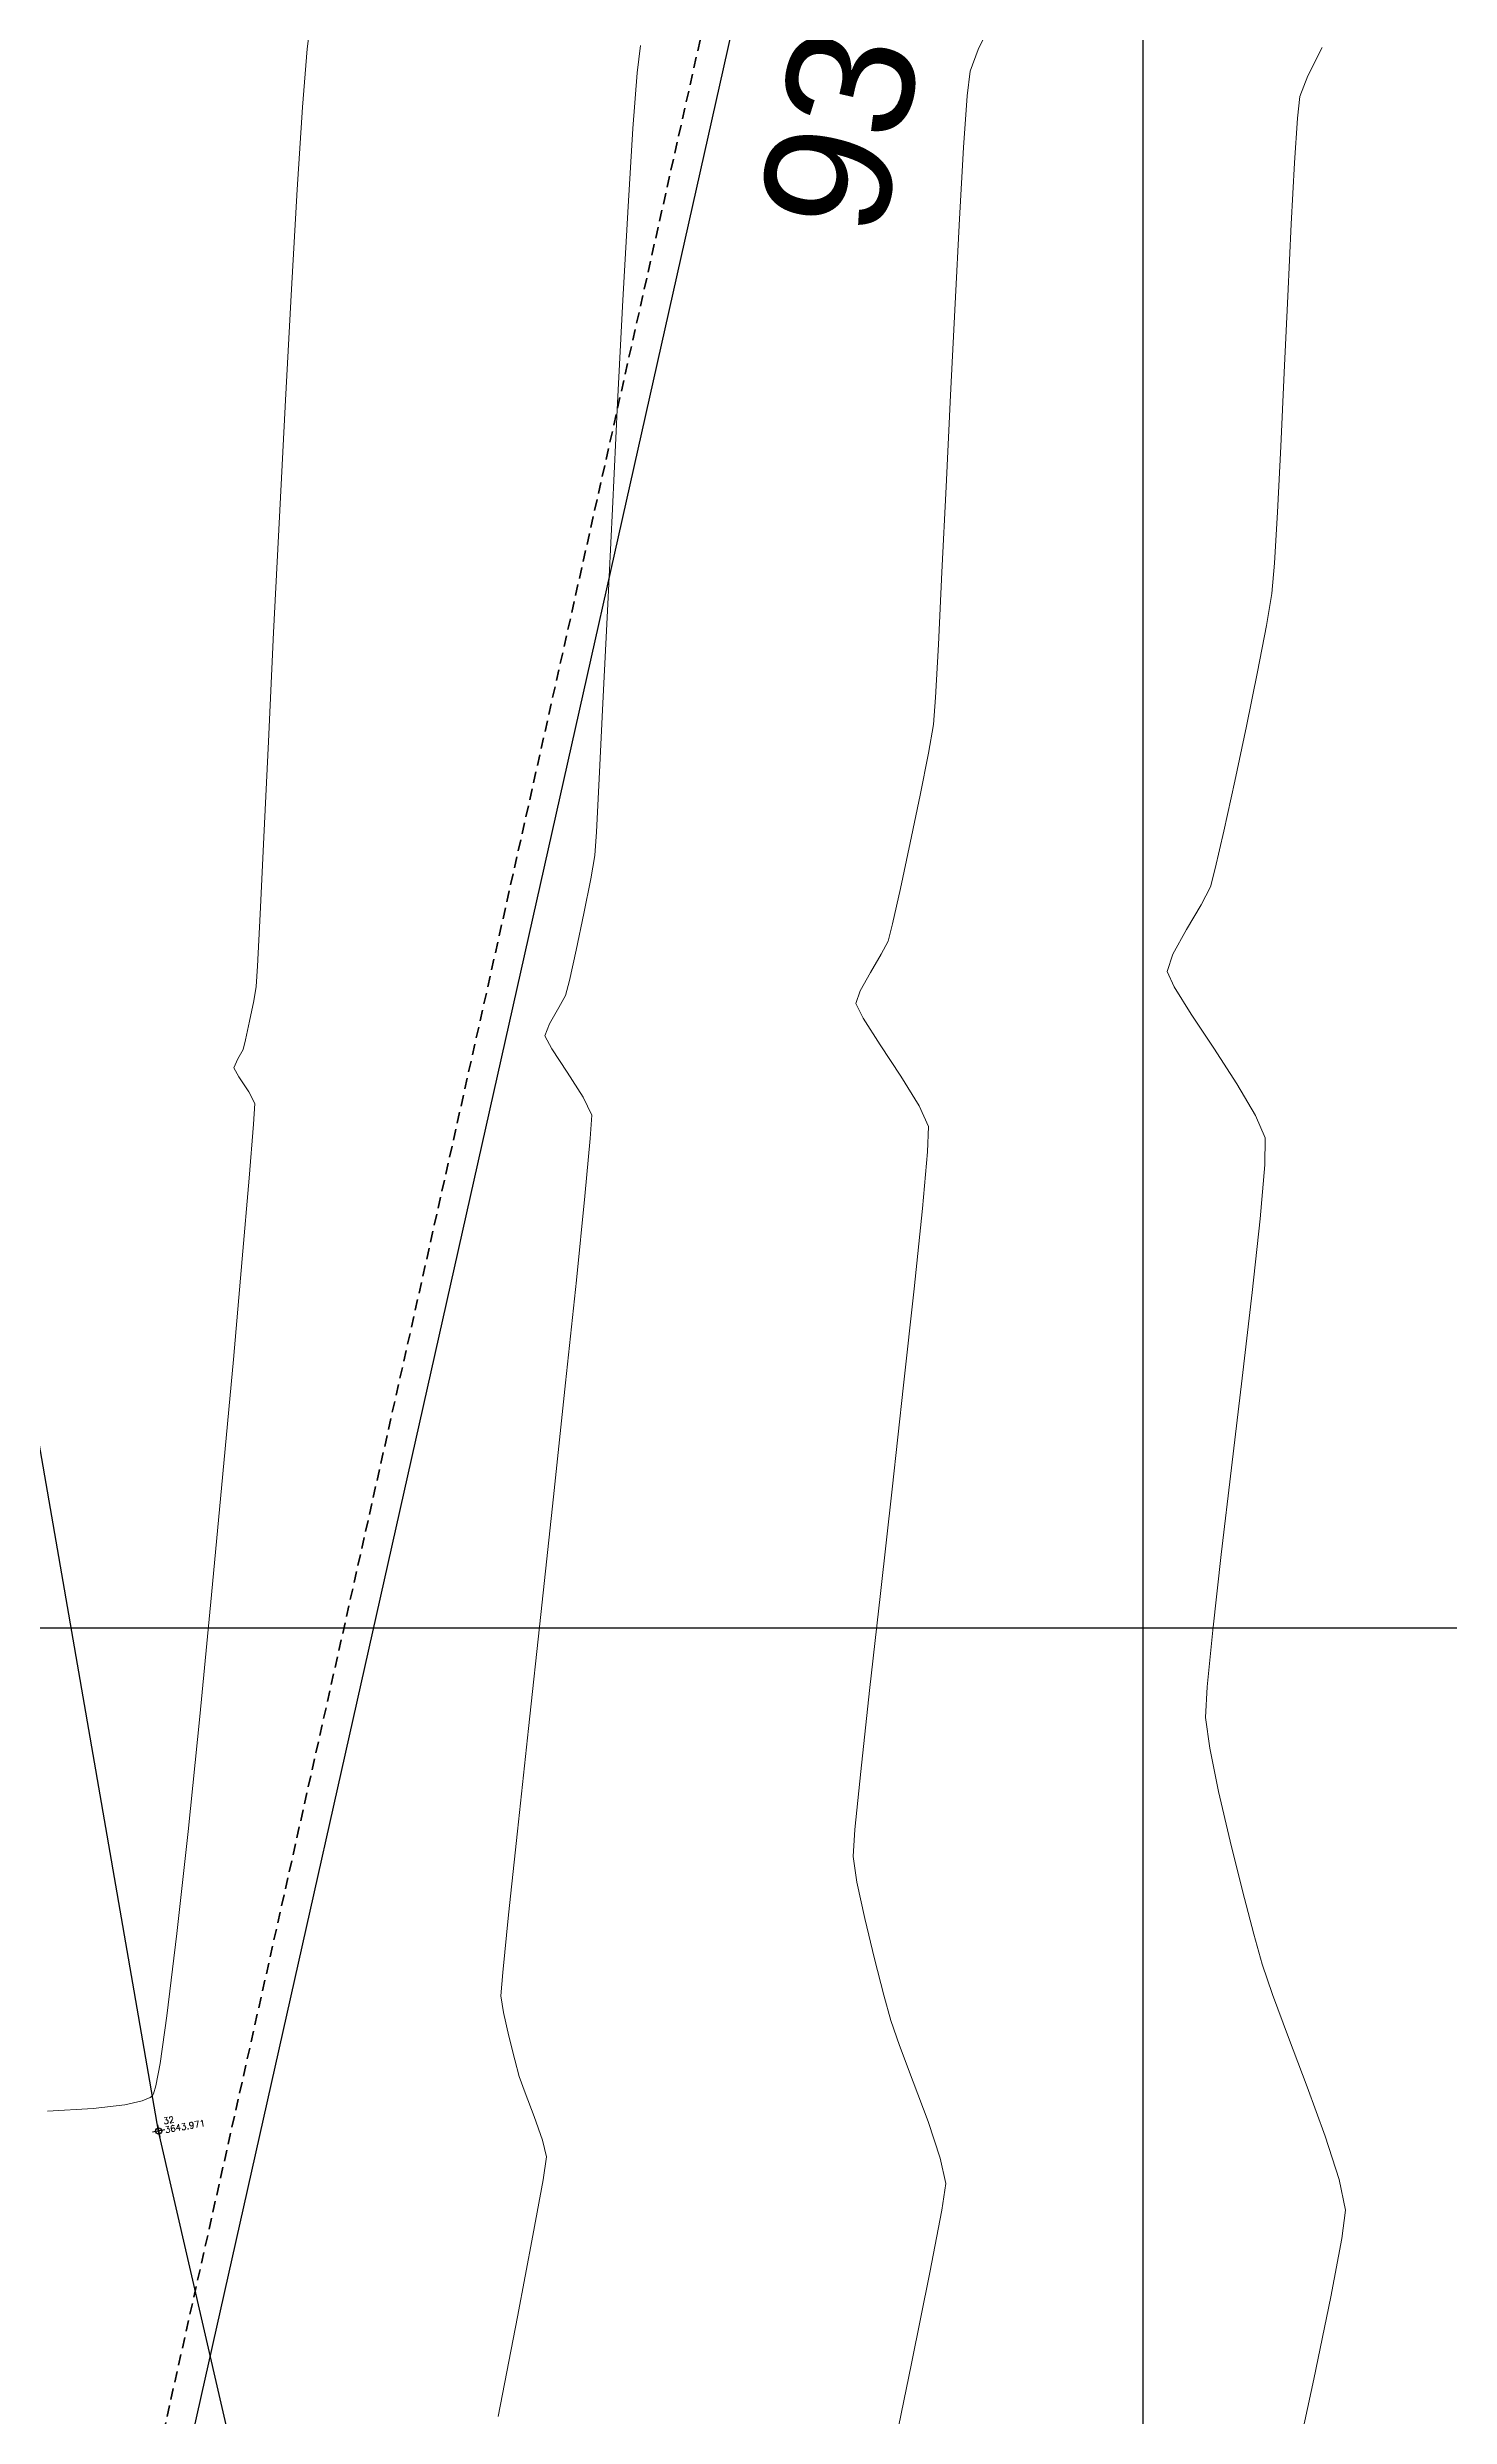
# Model space of a CAD drawing. Header units: millimetres. Extents: x 736950 to 740938, y 8500595 to 8502163.
# Drawn here: x 737682.71 to 737704.83, y 8501287.56 to 8501324.92 of the extents above; entities that cross this region are included whole.
import ezdxf

# ---------------------------------------------------------------- set-up
doc = ezdxf.new("R2010")
doc.units = ezdxf.units.MM
doc.linetypes.add('DASHED', pattern=[0.75, 0.5, -0.25])
doc.layers.add('carretera', color=40, linetype='Continuous')
doc.layers.add('Cuadricula Coordenadas', color=5, linetype='Continuous')
for name, color, linetype, lineweight in [('CONT-MNR', 96, 'Continuous', 15), ('COTAS', 40, 'Continuous', 5), ('PERIMETRO', 7, 'Continuous', 35)]:
    doc.layers.add(name, color=color, linetype=linetype, lineweight=lineweight)
doc.styles.add('5mm', font='arial.ttf', dxfattribs={"height": 3})
doc.styles.add('COTAS', font='arial.ttf')
doc.dimstyles.new('Copy of GenDist', dxfattribs={"dimtxt": 2, "dimasz": 2, "dimexe": 0.18, "dimexo": 0.0625, "dimgap": 1, "dimtad": 2, "dimdec": 3, "dimzin": 1, "dimdsep": 46, "dimtxsty": 'COTAS', "dimcen": 0.09, "dimadec": 3, "dimazin": 0, "dimtfac": 1, "dimtdec": 3, "dimtofl": 0, "dimtmove": 0, "dimatfit": 3, "dimfxl": 1, "dimtolj": 1, "dimtzin": 0, "dimarcsym": 0})

# ---------------------------------------------------------------- blocks, each defined once
blk = doc.blocks.new('*D175')
at = {"layer": 'COTAS', "color": 0, "lineweight": -2, "transparency": 16777216}
for p, q in [((737703.6698720404, 8501372.246364512), (737704.2242780635, 8501372.121936807)), ((737703.6106735491, 8501370.209898759), (737684.0787013737, 8501283.182310764)), ((737683.2619528552, 8501281.315865189), (737683.8163588785, 8501281.191437485))]:
    blk.add_line(p, q, dxfattribs=at)
at = {"layer": 'COTAS', "color": 0, "transparency": 16777216}
for points in [[(737703.2854309385, 8501370.282894343), (737703.9359161598, 8501370.136903174), (737704.0486470538, 8501372.161354423)], [(737683.753458763, 8501283.255306346), (737684.4039439843, 8501283.10931518), (737683.6407278688, 8501281.2308551)]]:
    blk.add_solid(points, dxfattribs=at)
at = {"layer": 'Defpoints', "color": 0, "transparency": 16777216}
for p in [(737703.608889051, 8501372.260051183), (737683.2009698658, 8501281.32955186), (737683.6407278688, 8501281.2308551)]:
    blk.add_point(p, dxfattribs=at)
at = {"layer": 'COTAS', "color": 0, "transparency": 16777216, "insert": (737695.8174414134, 8501326.253351191), "char_height": 2, "attachment_point": 5, "rotation": 77.35047293036105, "style": 'COTAS'}
blk.add_mtext('\\A1;93.192', dxfattribs=at)

msp = doc.modelspace()

# ---------------------------------------------------------------- linework, layer by layer
at = {"linetype": 'Continuous', "extrusion": (-0.172787269436437, 0.9849591664230046, 0), "elevation": 8245963.062062788}
msp.add_lwpolyline([(-2195504.221162655, 0), (-2195504.021162655, 0)], dxfattribs=at)
at = {"linetype": 'Continuous', "extrusion": (0.9849591664230046, 0.172787269436437, 0), "elevation": 2195504.121162653}
msp.add_lwpolyline([(8245963.162062789, 0), (8245962.962062787, 0)], dxfattribs=at)
at = {"linetype": 'Continuous'}
msp.add_circle((737684.4676910897, 8501292.06609639), 0.05, dxfattribs=at)
at = {"layer": 'carretera'}
for p, q in [((737684.4676910897, 8501292.06609639), (737681.6191733648, 8501308.413791755)), ((737689.5913520321, 8501269.8329954), (737684.4676910897, 8501292.06609639))]:
    msp.add_line(p, q, dxfattribs=at)
at = {"layer": 'CONT-MNR'}
for points, elevation in [([(737686.8097518655, 8501324.897146601), (737686.8675549238, 8501325.349032862)], 3644), ([(737686.737218035, 8501323.975758811), (737686.8097518655, 8501324.897146601)], 3644), ([(737691.949802598, 8501323.640845984), (737692.0157646075, 8501324.519842222)], 3643), ([(737697.223100354, 8501324.153750533), (737697.2695220519, 8501324.547297895)], 3642), ([(737686.6536216403, 8501322.68111011), (737686.737218035, 8501323.975758811)], 3644), ([(737691.8742043504, 8501322.41256378), (737691.949802598, 8501323.640845984)], 3643), ([(737686.5626308875, 8501321.10944112), (737686.6536216403, 8501322.68111011)], 3644), ([(737697.03090207, 8501320.881093621), (737697.1006738883, 8501322.217059705)], 3642), ([(737702.2807403535, 8501320.99560784), (737702.3353564462, 8501322.130304536)], 3641), ([(737686.4679139835, 8501319.356992465), (737686.5626308875, 8501321.10944112)], 3644), ([(737702.2247827341, 8501319.794721268), (737702.2807403535, 8501320.99560784)], 3641), ([(737696.9595798267, 8501319.438165344), (737697.03090207, 8501320.881093621)], 3642), ([(737696.8898236332, 8501317.991863564), (737696.9595798267, 8501319.438165344)], 3642), ([(737686.281974549, 8501315.694718644), (737686.3731391351, 8501317.520004764)], 3644), ([(737696.4820024963, 8501313.127143688), (737696.6122751271, 8501313.791490188)], 3642), ([(737696.3255114987, 8501312.37511504), (737696.4820024963, 8501313.127143688)], 3642), ([(737696.1703426774, 8501311.658863574), (737696.3255114987, 8501312.37511504)], 3642), ([(737701.0609375712, 8501311.682858272), (737701.1365393766, 8501311.973968498)], 3641), ([(737691.1758517321, 8501311.265040074), (737691.2847262301, 8501311.808425516)], 3643), ([(737686.0267829634, 8501310.435402391), (737686.0668244326, 8501311.251475975)], 3644), ([(737690.9464274565, 8501310.209188025), (737691.0528434372, 8501310.686047688)], 3643), ([(737700.4853295407, 8501310.109023435), (737700.37581213, 8501310.34945355)], 3641), ([(737690.6346163647, 8501309.524374738), (737690.7832650441, 8501309.779394751)], 3643), ([(737685.8374766596, 8501309.269138226), (737685.9026505662, 8501309.567019515)], 3644), ([(737690.5607211754, 8501309.33654837), (737690.6346163647, 8501309.524374738)], 3643), ([(737695.849780357, 8501309.193414029), (737695.5813970899, 8501309.611011067)], 3642), ([(737685.8005260662, 8501309.116871988), (737685.8374766596, 8501309.269138226)], 3644), ([(737690.6701424326, 8501309.127876485), (737690.5607211754, 8501309.33654837)], 3643), ([(737685.7349517778, 8501308.68620466), (737685.6531756982, 8501308.83009578)], 3644), ([(737685.889826584, 8501308.449242638), (737685.7349517778, 8501308.68620466)], 3644), ([(737685.98639288, 8501308.265694715), (737685.889826584, 8501308.449242638)], 3644), ([(737685.9654570841, 8501307.94103419), (737685.98639288, 8501308.265694715)], 3644), ([(737701.7727428972, 8501308.077782309), (737701.4762006955, 8501308.576979611)], 3641), ([(737691.192261558, 8501306.806285745), (737691.2773804977, 8501307.713256111)], 3643), ([(737701.9202858937, 8501307.302595321), (737701.9251504281, 8501307.72519456)], 3641), ([(737685.7873074082, 8501305.818771008), (737685.8963451337, 8501307.090614934)], 3644), ([(737696.3857452805, 8501305.342799697), (737696.5169544009, 8501306.610195395)], 3642), ([(737685.6465942868, 8501304.229836477), (737685.7873074082, 8501305.818771008)], 3644), ([(737690.6960861457, 8501302.066015767), (737690.8877838169, 8501303.863782369)], 3643), ([(737701.3934416446, 8501302.5208055), (737701.5626511462, 8501303.938465985)], 3641), ([(737701.0060857249, 8501299.069443217), (737701.0958541955, 8501299.965546167)], 3641), ([(737700.9814070757, 8501298.588688677), (737701.0060857249, 8501299.069443217)], 3641), ([(737684.9319954197, 8501296.789873572), (737685.1169063356, 8501298.603829887)], 3644), ([(737701.566963639, 8501295.85276748), (737701.3718231174, 8501296.635901602)], 3641), ([(737689.8962324047, 8501294.567361651), (737689.9889499864, 8501295.472124616)], 3643), ([(737689.8648025373, 8501294.19784902), (737689.8962324047, 8501294.567361651)], 3643), ([(737689.9074695717, 8501293.934070107), (737689.8648025373, 8501294.19784902)], 3643), ([(737696.0158867053, 8501293.810661089), (737695.907759026, 8501294.20840719)], 3642), ([(737690.086540174, 8501293.186219485), (737689.9924006439, 8501293.559627466)], 3643), ([(737684.4243007847, 8501292.777013395), (737684.4915270387, 8501293.132194296)], 3644), ([(737684.3706205344, 8501292.623186084), (737684.3868988347, 8501292.65069811)], 3644), ([(737696.6054806857, 8501292.21361473), (737696.3699432791, 8501292.843318278)], 3642), ([(737702.8723294243, 8501291.98225532), (737702.5883987619, 8501292.763339149)], 3641), ([(737683.9327825502, 8501292.479850685), (737684.2097365262, 8501292.54214699)], 3644), ([(737696.7985170336, 8501291.63989471), (737696.6054806857, 8501292.21361473)], 3642), ([(737703.189409001, 8501290.816596517), (737703.0904411026, 8501291.299901366)], 3641), ([(737695.975070988, 8501286.607573256), (737696.3452761817, 8501288.398446385)], 3642)]:
    msp.add_lwpolyline(points, dxfattribs=dict(at, elevation=elevation))
at = {"layer": 'CONT-MNR', "extrusion": (0.9022927598946231, -0.4311238516270515, 0), "elevation": -2999504.907008253}
msp.add_lwpolyline([(7988722.837259061, 3642.000000000006), (7988723.357291491, 3642.000000000006)], dxfattribs=at)
at = {"layer": 'CONT-MNR', "extrusion": (0.9924949372421439, -0.122285729129416, 0), "elevation": -307435.0765843639}
msp.add_lwpolyline([(8527730.751816632, 3643), (8527731.183378683, 3643)], dxfattribs=at)
at = {"layer": 'CONT-MNR', "extrusion": (0.9344735812630617, -0.3560324787451115, 0), "elevation": -2337389.04185288}
msp.add_lwpolyline([(8206907.382624485, 3642.00000000001), (8206907.744378342, 3642.00000000001)], dxfattribs=at)
at = {"layer": 'CONT-MNR', "extrusion": (0.897072894058184, -0.4418825893221798, 0), "elevation": -3094814.264447522}
msp.add_lwpolyline([(7952285.678396412, 3641), (7952286.181337646, 3641)], dxfattribs=at)
at = {"layer": 'CONT-MNR', "extrusion": (0.9299932697975817, -0.3675765473084518, 0), "elevation": -2438829.04461159}
msp.add_lwpolyline([(8177336.367597321, 3641), (8177336.713956163, 3641)], dxfattribs=at)
at = {"layer": 'CONT-MNR', "extrusion": (0.997513167379224, -0.07048035829270721, 0), "elevation": 136686.3212629085}
msp.add_lwpolyline([(8532175.134822685, 3642.000000000013), (8532175.948120847, 3642.000000000013)], dxfattribs=at)
at = {"layer": 'CONT-MNR', "extrusion": (0.9938060900931175, -0.1111281030785212, 0), "elevation": -211602.8181832212}
msp.add_lwpolyline([(8530646.843000516, 3641.000000000003), (8530647.186761847, 3641.000000000003)], dxfattribs=at)
at = {"layer": 'CONT-MNR', "extrusion": (0.9979025407524701, -0.06473421938793272, 0), "elevation": 185828.5712478416}
msp.add_lwpolyline([(8531246.509112064, 3641.00000000001), (8531247.215663483, 3641.00000000001)], dxfattribs=at)
at = {"layer": 'CONT-MNR', "extrusion": (0.9983308949073858, -0.05775313215245087, 0), "elevation": 245487.8212139308}
msp.add_lwpolyline([(8529736.934996972, 3642.000000000011), (8529738.062293744, 3642.000000000011)], dxfattribs=at)
at = {"layer": 'CONT-MNR', "extrusion": (0.9986076875267892, -0.05275117451203153, 0), "elevation": 288220.4959147223}
msp.add_lwpolyline([(8528400.298094057, 3641.000000000013), (8528401.26887, 3641.000000000013)], dxfattribs=at)
at = {"layer": 'CONT-MNR', "extrusion": (0.9984725961561067, -0.05524920565297062, 0), "elevation": 266873.8105061374}
msp.add_lwpolyline([(8529092.871659862, 3643), (8529094.350099102, 3643)], dxfattribs=at)
at = {"layer": 'CONT-MNR', "extrusion": (0.9986559960463246, -0.05182857860990736, 0), "elevation": 296088.9513966509}
msp.add_lwpolyline([(8528127.019614695, 3643), (8528128.64449135, 3643)], dxfattribs=at)
at = {"layer": 'CONT-MNR', "extrusion": (0.9988837112985496, -0.04723696965763127, 0), "elevation": 335302.1509311055}
msp.add_lwpolyline([(8526675.515796201, 3641.00000000001), (8526676.68509544, 3641.00000000001)], dxfattribs=at)
at = {"layer": 'CONT-MNR', "extrusion": (0.9986717563117543, -0.05152400552359962, 0), "elevation": 298684.6150115087}
msp.add_lwpolyline([(8528034.25543136, 3644.000000000006), (8528036.094862266, 3644.000000000006)], dxfattribs=at)
at = {"layer": 'CONT-MNR', "extrusion": (0.9987581640461348, -0.04982097701966789, 0), "elevation": 313231.5820562629}
msp.add_lwpolyline([(8527512.921466837, 3643.000000000013), (8527514.591358023, 3643.000000000013)], dxfattribs=at)
at = {"layer": 'CONT-MNR', "extrusion": (0.9987211471325833, -0.0505575935955915, 0), "elevation": 306952.5448570433}
msp.add_lwpolyline([(8527742.100161865, 3641.000000000003), (8527743.137507327, 3641.000000000003)], dxfattribs=at)
at = {"layer": 'CONT-MNR', "extrusion": (0.9988335283416107, -0.04828646456978425, 0), "elevation": 326337.7972985826}
msp.add_lwpolyline([(8527020.87244221, 3642.00000000001), (8527022.220100814, 3642.00000000001)], dxfattribs=at)
at = {"layer": 'CONT-MNR', "extrusion": (0.9988119938993324, -0.04872987628590877, 0), "elevation": 322547.0858094781}
msp.add_lwpolyline([(8527164.036802446, 3643), (8527165.650274243, 3643)], dxfattribs=at)
at = {"layer": 'CONT-MNR', "extrusion": (0.9982567669307899, -0.05902056655850366, 0), "elevation": 234663.5496797442}
msp.add_lwpolyline([(8530036.603288375, 3641.000000000013), (8530037.409655305, 3641.000000000013)], dxfattribs=at)
at = {"layer": 'CONT-MNR', "extrusion": (0.9987453284680915, -0.05007762837000451, 0), "elevation": 311045.4819018185}
msp.add_lwpolyline([(8527591.249519639, 3642.000000000013), (8527592.393237345, 3642.000000000013)], dxfattribs=at)
at = {"layer": 'CONT-MNR', "extrusion": (0.9963511423829137, -0.08534870281534976, 0), "elevation": 9433.93980930082}
msp.add_lwpolyline([(8533258.129375158, 3641), (8533258.605935207, 3641)], dxfattribs=at)
at = {"layer": 'CONT-MNR', "extrusion": (0.9865905568774395, -0.1632148065595271, 0), "elevation": -659730.8417493603}
msp.add_lwpolyline([(8507721.775754768, 3641), (8507722.287322987, 3641)], dxfattribs=at)
at = {"layer": 'CONT-MNR', "extrusion": (0.9988263896542177, -0.04843390682488016, 0), "elevation": 325073.8353608741}
msp.add_lwpolyline([(8527066.629881123, 3643.000000000013), (8527068.085494863, 3643.000000000013)], dxfattribs=at)
at = {"layer": 'CONT-MNR', "extrusion": (0.9819901172986484, -0.188932288208731, 0), "elevation": -881757.0282165497}
msp.add_lwpolyline([(8487583.076506555, 3641.00000000001), (8487583.822289951, 3641.00000000001)], dxfattribs=at)
at = {"layer": 'CONT-MNR', "extrusion": (0.9988091437972859, -0.04878825951940399, 0), "elevation": 322043.4073196873}
msp.add_lwpolyline([(8527180.560569765, 3644), (8527182.279961234, 3644)], dxfattribs=at)
at = {"layer": 'CONT-MNR', "extrusion": (0.9984619152534954, -0.05544189560541635, 0), "elevation": 265233.0806762585}
msp.add_lwpolyline([(8529138.230787667, 3642), (8529139.066963922, 3642)], dxfattribs=at)
at = {"layer": 'CONT-MNR', "extrusion": (0.9797158499172124, -0.2003917498825594, 0), "elevation": -980855.2536337161}
msp.add_lwpolyline([(8476701.606095482, 3641), (8476702.478489429, 3641)], dxfattribs=at)
at = {"layer": 'CONT-MNR', "extrusion": (0.997104835608341, -0.07603911366174188, 0), "elevation": 89128.53547705757}
msp.add_lwpolyline([(8532795.34477838, 3642.000000000006), (8532795.769918118, 3642.000000000006)], dxfattribs=at)
at = {"layer": 'CONT-MNR', "extrusion": (0.9987902966731522, -0.04917258658598864, 0), "elevation": 318767.4608530318}
msp.add_lwpolyline([(8527303.51354227, 3643), (8527304.709858187, 3643)], dxfattribs=at)
at = {"layer": 'CONT-MNR', "extrusion": (0.9860461400960855, -0.1664722487431791, 0), "elevation": -687829.9270449255}
msp.add_lwpolyline([(8505493.663780183, 3642), (8505494.123398654, 3642)], dxfattribs=at)
at = {"layer": 'CONT-MNR', "extrusion": (0.9781581206853728, -0.2078621921785195, 0), "elevation": -1045512.970340664}
msp.add_lwpolyline([(8468968.926670028, 3641), (8468969.817882927, 3641)], dxfattribs=at)
at = {"layer": 'CONT-MNR', "extrusion": (0.9988402389874409, -0.04814745039472082, 0), "elevation": 327514.0653807893}
msp.add_lwpolyline([(8526970.67957954, 3644.000000000013), (8526972.194497578, 3644.000000000013)], dxfattribs=at)
at = {"layer": 'CONT-MNR', "extrusion": (0.9986378075560127, -0.05217786235291755, 0), "elevation": 293106.1798354649}
msp.add_lwpolyline([(8528223.286325885, 3643.000000000003), (8528224.121909045, 3643.000000000003)], dxfattribs=at)
at = {"layer": 'CONT-MNR', "extrusion": (0.976691638089689, -0.214647255015479, 0), "elevation": -1104276.741928571}
msp.add_lwpolyline([(8461506.447063852, 3641), (8461507.249260534, 3641)], dxfattribs=at)
at = {"layer": 'CONT-MNR', "extrusion": (0.9988455194709991, -0.04803777922333929, 0), "elevation": 328450.3096164755}
msp.add_lwpolyline([(8526933.453579422, 3644.00000000001), (8526934.667718776, 3644.00000000001)], dxfattribs=at)
at = {"layer": 'CONT-MNR', "extrusion": (0.9977891052547198, -0.06645977305848935, 0), "elevation": 171065.1127341365}
msp.add_lwpolyline([(8531543.471665522, 3643.00000000001), (8531543.845125241, 3643.00000000001)], dxfattribs=at)
at = {"layer": 'CONT-MNR', "extrusion": (0.9745729132330054, -0.2240706067125556, 0), "elevation": -1185950.586127356}
msp.add_lwpolyline([(8450445.518010031, 3641), (8450446.123355359, 3641)], dxfattribs=at)
at = {"layer": 'CONT-MNR', "extrusion": (0.9853641929820406, -0.1704623336366489, 0), "elevation": -722258.872392869}
msp.add_lwpolyline([(8502636.827295756, 3643.000000000011), (8502637.202830853, 3643.000000000011)], dxfattribs=at)
at = {"layer": 'CONT-MNR', "extrusion": (0.9752417870882295, -0.2211412596440487, 0), "elevation": -1160558.637374592}
msp.add_lwpolyline([(8453968.863972541, 3642.00000000001), (8453969.43512829, 3642.00000000001)], dxfattribs=at)
at = {"layer": 'CONT-MNR', "extrusion": (0.8881001047890451, -0.4596500885170012, 0), "elevation": -3252476.278014777}
msp.add_lwpolyline([(7889099.838510022, 3641.000000000006), (7889100.154349813, 3641.000000000006)], dxfattribs=at)
at = {"layer": 'CONT-MNR', "extrusion": (0.9781683258995352, -0.2078141626716064, 0), "elevation": -1045106.73964125}
msp.add_lwpolyline([(8469015.490180094, 3643), (8469016.082094977, 3643)], dxfattribs=at)
at = {"layer": 'CONT-MNR', "extrusion": (0.8596739314275309, -0.5108431575581032, 0), "elevation": -3708654.51369614}
msp.add_lwpolyline([(7685204.804617807, 3641.00000000001), (7685205.260698566, 3641.00000000001)], dxfattribs=at)
at = {"layer": 'CONT-MNR', "extrusion": (0.9690328294555544, -0.2469319247026653, 0), "elevation": -1384393.428044687}
msp.add_lwpolyline([(8420209.972020313, 3642.000000000013), (8420210.255105782, 3642.000000000013)], dxfattribs=at)
at = {"layer": 'CONT-MNR', "extrusion": (0.8751142272955149, -0.4839164072285356, 0), "elevation": -3468351.51784424}
msp.add_lwpolyline([(7796603.235102556, 3641), (7796603.679779218, 3641)], dxfattribs=at)
at = {"layer": 'CONT-MNR', "extrusion": (0.8596739312793577, -0.5108431578074568, 0), "elevation": -3708658.456815897}
msp.add_lwpolyline([(7685201.671505341, 3642), (7685202.008255707, 3642)], dxfattribs=at)
at = {"layer": 'CONT-MNR', "extrusion": (0.8881001042327692, -0.4596500895917944, 0), "elevation": -3252480.412001369}
msp.add_lwpolyline([(7889096.819443726, 3642.000000000003), (7889097.052646209, 3642.000000000003)], dxfattribs=at)
at = {"layer": 'CONT-MNR', "extrusion": (0.947403154724755, -0.320042594692616, 0), "elevation": -2021881.759240255}
msp.add_lwpolyline([(8290263.786747145, 3641.00000000001), (8290264.073513924, 3641.00000000001)], dxfattribs=at)
at = {"layer": 'CONT-MNR', "extrusion": (0.9844531902210597, -0.1756471356543522, 0), "elevation": -767013.4258841356}
msp.add_lwpolyline([(8498714.068389306, 3644.00000000001), (8498714.295486014, 3644.00000000001)], dxfattribs=at)
at = {"layer": 'CONT-MNR', "extrusion": (0.9984369346247316, -0.05588995953809181, 0), "elevation": 261395.0790412821}
msp.add_lwpolyline([(8529251.24993031, 3644.00000000001), (8529251.57360513, 3644.00000000001)], dxfattribs=at)
at = {"layer": 'CONT-MNR', "extrusion": (0.970286123334755, -0.2419604076373089, 0), "elevation": -1341209.195038108}
msp.add_lwpolyline([(8427195.084002428, 3643.000000000003), (8427195.328247163, 3643.000000000003)], dxfattribs=at)
at = {"layer": 'CONT-MNR', "extrusion": (0.8751142258789414, -0.4839164097902667, 0), "elevation": -3468355.576864759}
msp.add_lwpolyline([(7796600.333076912, 3642.000000000013), (7796600.661406985, 3642.000000000013)], dxfattribs=at)
at = {"layer": 'CONT-MNR', "extrusion": (0.8472313453537692, 0.5312241028511812, 0), "elevation": 5141103.810379527}
msp.add_lwpolyline([(6810691.61266413, 3641), (6810692.122445459, 3641)], dxfattribs=at)
at = {"layer": 'CONT-MNR', "extrusion": (0.9794980964666067, -0.2014534164969516, 0), "elevation": -990055.9195378232}
msp.add_lwpolyline([(8475625.883759564, 3644.00000000001), (8475626.212139891, 3644.00000000001)], dxfattribs=at)
at = {"layer": 'CONT-MNR', "extrusion": (0.8800015192394155, -0.4749708687238836, 0), "elevation": -3388705.48120782}
msp.add_lwpolyline([(7831547.153569283, 3643), (7831547.37266663, 3643)], dxfattribs=at)
at = {"layer": 'CONT-MNR', "extrusion": (0.9474031549700215, -0.3200425939665679, 0), "elevation": -2021886.240224629}
msp.add_lwpolyline([(8290261.737858249, 3642), (8290261.94959448, 3642)], dxfattribs=at)
at = {"layer": 'CONT-MNR', "extrusion": (0.8988224283663387, 0.4383129501459405, 0), "elevation": 4389291.429572751}
msp.add_lwpolyline([(7317826.222271287, 3642.000000000004), (7317826.480375539, 3642.000000000004)], dxfattribs=at)
at = {"layer": 'CONT-MNR', "extrusion": (0.8345393802353028, 0.5509482941587864, 0), "elevation": 5299422.396551487}
msp.add_lwpolyline([(6688242.090247742, 3641), (6688242.735939007, 3641)], dxfattribs=at)
at = {"layer": 'CONT-MNR', "extrusion": (0.872234346545149, -0.4890881768218865, 0), "elevation": -3514454.884392715}
msp.add_lwpolyline([(7775927.039785367, 3644), (7775927.205579844, 3644)], dxfattribs=at)
at = {"layer": 'CONT-MNR', "extrusion": (0.8365664771164061, 0.5478654299780611, 0), "elevation": 5274700.665843167}
msp.add_lwpolyline([(6707754.5710453, 3643.000000000003), (6707755.011796792, 3643.000000000003)], dxfattribs=at)
at = {"layer": 'CONT-MNR', "extrusion": (0.8351725425235043, 0.5499880218830457, 0), "elevation": 5291721.545172033}
msp.add_lwpolyline([(6694335.539539801, 3642.000000000013), (6694336.132670008, 3642.000000000013)], dxfattribs=at)
at = {"layer": 'CONT-MNR', "extrusion": (0.838795511030336, 0.5444465912055629, 0), "elevation": 5247289.162240765}
msp.add_lwpolyline([(6729220.418209413, 3641.000000000007), (6729221.087366923, 3641.000000000007)], dxfattribs=at)
at = {"layer": 'CONT-MNR', "extrusion": (0.9063814707086952, -0.4224602106186362, 0), "elevation": -2922840.111650242}
msp.add_lwpolyline([(8017071.636781985, 3644.000000000004), (8017071.793630478, 3644.000000000004)], dxfattribs=at)
at = {"layer": 'CONT-MNR', "extrusion": (0.8429573328206874, 0.5379804225469853, 0), "elevation": 5195379.641755502}
msp.add_lwpolyline([(6769376.822813228, 3643), (6769377.288765771, 3643)], dxfattribs=at)
at = {"layer": 'CONT-MNR', "extrusion": (0.8514233568268343, 0.5244790438613589, 0), "elevation": 5086850.01200632}
msp.add_lwpolyline([(6851306.057574136, 3642.00000000001), (6851306.604067199, 3642.00000000001)], dxfattribs=at)
at = {"layer": 'CONT-MNR', "extrusion": (0.8987399702632204, 0.4384820017415375, 0), "elevation": 4390663.243170992}
msp.add_lwpolyline([(7317001.018396239, 3643), (7317001.330892022, 3643)], dxfattribs=at)
at = {"layer": 'CONT-MNR', "extrusion": (0.9967140163830892, -0.08100104657034589, 0), "elevation": 46647.10101960506}
msp.add_lwpolyline([(8533125.264436996, 3644.00000000001), (8533126.117659934, 3644.00000000001)], dxfattribs=at)
at = {"layer": 'CONT-MNR', "extrusion": (0.9982691473797778, -0.05881079313911253, 0), "elevation": 236445.7931638815}
msp.add_lwpolyline([(8529977.411639856, 3643.000000000003), (8529977.784557205, 3643.000000000003)], dxfattribs=at)
at = {"layer": 'CONT-MNR', "extrusion": (0.909528730679722, 0.4156410567642878, 0), "elevation": 4204448.865012373}
msp.add_lwpolyline([(7425566.788801499, 3642), (7425567.148756854, 3642)], dxfattribs=at)
at = {"layer": 'CONT-MNR', "extrusion": (0.9993553003596268, -0.0359024183464032, 0), "elevation": 432003.5065807705}
msp.add_lwpolyline([(8522311.807403482, 3642.00000000001), (8522312.207597042, 3642.00000000001)], dxfattribs=at)
at = {"layer": 'CONT-MNR', "extrusion": (0.9179166311924665, 0.3967733083011932, 0), "elevation": 4050240.85697022}
msp.add_lwpolyline([(7510791.314458992, 3641.000000000013), (7510791.698576391, 3641.000000000013)], dxfattribs=at)
at = {"layer": 'CONT-MNR', "extrusion": (0.9959407789502017, -0.0900109150273764, 0), "elevation": -30508.34318755369}
msp.add_lwpolyline([(8533198.665956076, 3642.000000000013), (8533199.56483515, 3642.000000000013)], dxfattribs=at)
at = {"layer": 'CONT-MNR', "extrusion": (0.9961616550239786, -0.08753260569575133, 0), "elevation": -9271.214190124418}
msp.add_lwpolyline([(8533248.467958951, 3641), (8533249.323730176, 3641)], dxfattribs=at)
at = {"layer": 'CONT-MNR', "extrusion": (0.9948722301099613, -0.1011397338143244, 0), "elevation": -125911.4258839124}
msp.add_lwpolyline([(8532322.622437455, 3643.000000000013), (8532323.952041002, 3643.000000000013)], dxfattribs=at)
at = {"layer": 'CONT-MNR', "extrusion": (0.994201070918483, -0.1075371125916154, 0), "elevation": -180781.9842078241}
msp.add_lwpolyline([(8531337.134908648, 3641.000000000013), (8531338.303309886, 3641.000000000013)], dxfattribs=at)
at = {"layer": 'CONT-MNR', "extrusion": (0.994537025667917, -0.1043844077226721, 0), "elevation": -153742.6672925438}
msp.add_lwpolyline([(8531864.885389015, 3643), (8531866.514003823, 3643)], dxfattribs=at)
at = {"layer": 'CONT-MNR', "extrusion": (0.9941135084920831, -0.1083435841827334, 0), "elevation": -187707.9488355702}
msp.add_lwpolyline([(8531185.6261524, 3642.000000000013), (8531187.151563391, 3642.000000000013)], dxfattribs=at)
at = {"layer": 'CONT-MNR', "extrusion": (0.9932987982517513, -0.1155746399156264, 0), "elevation": -249777.0658516816}
msp.add_lwpolyline([(8529594.578119742, 3641.000000000003), (8529595.937244616, 3641.000000000003)], dxfattribs=at)
at = {"layer": 'CONT-MNR', "extrusion": (0.9958758426405747, -0.09072654542594248, 0), "elevation": -36650.64948207384}
msp.add_lwpolyline([(8533169.374605792, 3644.000000000013), (8533171.183758093, 3644.000000000013)], dxfattribs=at)
at = {"layer": 'CONT-MNR', "extrusion": (0.9938434846776937, -0.110793176521387, 0), "elevation": -208731.8731045228}
msp.add_lwpolyline([(8530695.474163903, 3642.000000000013), (8530697.126675867, 3642.000000000013)], dxfattribs=at)
at = {"layer": 'CONT-MNR', "extrusion": (0.9956226105794401, -0.09346452430190183, 0), "elevation": -60113.84156366868}
msp.add_lwpolyline([(8533034.421026025, 3644.000000000013), (8533036.339537645, 3644.000000000013)], dxfattribs=at)
at = {"layer": 'CONT-MNR', "extrusion": (0.9930235301265719, -0.117916362795676, 0), "elevation": -269887.8303843839}
msp.add_lwpolyline([(8528979.130885553, 3641), (8528980.505028144, 3641)], dxfattribs=at)
at = {"layer": 'CONT-MNR', "extrusion": (0.9942747454297028, -0.106853781405713, 0), "elevation": -174929.0435690715}
msp.add_lwpolyline([(8531453.120268546, 3643.000000000013), (8531454.987893457, 3643.000000000013)], dxfattribs=at)
at = {"layer": 'CONT-MNR', "extrusion": (0.9937588472104446, -0.1115497807750795, 0), "elevation": -215226.4312230888}
msp.add_lwpolyline([(8530532.433991214, 3642.000000000003), (8530534.089438535, 3642.000000000003)], dxfattribs=at)
at = {"layer": 'CONT-MNR', "extrusion": (0.9935821722599196, -0.1131126295656664, 0), "elevation": -228637.7365321019}
msp.add_lwpolyline([(8530183.397586092, 3641.000000000013), (8530184.595980586, 3641.000000000013)], dxfattribs=at)
at = {"layer": 'CONT-MNR', "extrusion": (0.9953004455506391, -0.09683503026642531, 0), "elevation": -89005.18207283551}
msp.add_lwpolyline([(8532780.048773637, 3644.000000000013), (8532781.972013976, 3644.000000000013)], dxfattribs=at)
at = {"layer": 'CONT-MNR', "extrusion": (0.9938419154920907, -0.1108072516174465, 0), "elevation": -208852.6885682796}
msp.add_lwpolyline([(8530689.32752762, 3642), (8530690.861738617, 3642)], dxfattribs=at)
at = {"layer": 'CONT-MNR', "extrusion": (0.9942481287490139, -0.1071011600267911, 0), "elevation": -177051.7183645598}
msp.add_lwpolyline([(8531407.525121354, 3643), (8531409.332733253, 3643)], dxfattribs=at)
at = {"layer": 'CONT-MNR', "extrusion": (0.9941587854411832, -0.1079273335634283, 0), "elevation": -184135.8904613887}
msp.add_lwpolyline([(8531257.341788612, 3642), (8531258.630598413, 3642)], dxfattribs=at)
at = {"layer": 'CONT-MNR', "extrusion": (0.9903498182563104, 0.1385901781501604, 0), "elevation": 1908778.518778073}
msp.add_lwpolyline([(8317020.913541644, 3641.000000000013), (8317021.401815715, 3641.000000000013)], dxfattribs=at)
at = {"layer": 'CONT-MNR', "extrusion": (0.9942845064369881, -0.1067629161242579, 0), "elevation": -174149.3705454689}
msp.add_lwpolyline([(8531465.635537058, 3643.00000000001), (8531467.263455436, 3643.00000000001)], dxfattribs=at)
at = {"layer": 'CONT-MNR', "extrusion": (0.9796927397257507, 0.2005047025100724, 0), "elevation": 2427270.60938671}
msp.add_lwpolyline([(8180746.803574122, 3641.000000000003), (8180747.502450187, 3641.000000000003)], dxfattribs=at)
at = {"layer": 'CONT-MNR', "extrusion": (0.994984705467628, -0.1000271757348858, 0), "elevation": -116365.0191013892}
msp.add_lwpolyline([(8532449.903331876, 3642), (8532450.822612908, 3642)], dxfattribs=at)
at = {"layer": 'CONT-MNR', "extrusion": (0.9739623524387001, 0.2267098057695639, 0), "elevation": 2645820.672612798}
msp.add_lwpolyline([(8112698.735559972, 3641.000000000003), (8112699.541074817, 3641.000000000003)], dxfattribs=at)
at = {"layer": 'CONT-MNR', "extrusion": (0.9941177451492457, -0.1083047034037753, 0), "elevation": -187384.7461488639}
msp.add_lwpolyline([(8531183.124459462, 3644.000000000013), (8531184.743358843, 3644.000000000013)], dxfattribs=at)
at = {"layer": 'CONT-MNR', "extrusion": (0.9944182520632319, -0.1055099045753849, 0), "elevation": -163398.4846548308}
msp.add_lwpolyline([(8531676.984003562, 3643.000000000013), (8531678.312549265, 3643.000000000013)], dxfattribs=at)
at = {"layer": 'CONT-MNR', "extrusion": (0.9977477751329427, -0.06707739721592515, 0), "elevation": 165789.1321069689}
msp.add_lwpolyline([(8531632.251049677, 3642), (8531632.676939026, 3642)], dxfattribs=at)
at = {"layer": 'CONT-MNR', "extrusion": (0.9890053761737195, 0.1478795655237044, 0), "elevation": 1986752.756454234}
msp.add_lwpolyline([(8298737.351127474, 3642), (8298737.758731585, 3642)], dxfattribs=at)
at = {"layer": 'CONT-MNR', "extrusion": (0.9776764717522545, 0.2101159598461367, 0), "elevation": 2507485.484325316}
msp.add_lwpolyline([(8156514.885343785, 3642.00000000001), (8156515.474402944, 3642.00000000001)], dxfattribs=at)
at = {"layer": 'CONT-MNR', "extrusion": (0.9675536401116831, 0.2526656951519767, 0), "elevation": 2861751.662763873}
msp.add_lwpolyline([(8039067.165498259, 3641.000000000003), (8039067.868779959, 3641.000000000003)], dxfattribs=at)
at = {"layer": 'CONT-MNR', "extrusion": (0.9927451143443593, -0.1202378390749151, 0), "elevation": -289844.4237394291}
msp.add_lwpolyline([(8528315.567130571, 3644.00000000001), (8528316.877097052, 3644.00000000001)], dxfattribs=at)
at = {"layer": 'CONT-MNR', "extrusion": (0.972007826073223, 0.2349484753140719, 0), "elevation": 2714412.299180916}
msp.add_lwpolyline([(8090004.565425686, 3642), (8090005.216252468, 3642)], dxfattribs=at)
at = {"layer": 'CONT-MNR', "extrusion": (0.9645991529463167, 0.2637204469419242, 0), "elevation": 2953551.84045032}
msp.add_lwpolyline([(8005794.594324837, 3641.000000000006), (8005795.088340489, 3641.000000000006)], dxfattribs=at)
at = {"layer": 'CONT-MNR', "extrusion": (0.9683719143288522, 0.2495111932140002, 0), "elevation": 2835532.060192117}
msp.add_lwpolyline([(8048351.16069402, 3642.000000000006), (8048351.752637045, 3642.000000000006)], dxfattribs=at)
at = {"layer": 'CONT-MNR', "extrusion": (0.9468837317116117, 0.3215761163704371, 0), "elevation": 3432331.236623393}
msp.add_lwpolyline([(7812509.839911671, 3641.000000000013), (7812510.341935397, 3641.000000000013)], dxfattribs=at)
at = {"layer": 'CONT-MNR', "extrusion": (0.9356466626050963, 0.3529381287930577, 0), "elevation": 3690659.322809725}
msp.add_lwpolyline([(7693843.664642916, 3641), (7693844.38883286, 3641)], dxfattribs=at)
at = {"layer": 'CONT-MNR', "extrusion": (0.9898021756855795, -0.1424487732768986, 0), "elevation": -480837.0632654267}
msp.add_lwpolyline([(8519680.689270208, 3644.000000000003), (8519681.44481497, 3644.000000000003)], dxfattribs=at)
at = {"layer": 'CONT-MNR', "extrusion": (0.9752281849299169, 0.221201237153638, 0), "elevation": 2599912.725125698}
msp.add_lwpolyline([(8127523.148757014, 3643.000000000013), (8127523.532710889, 3643.000000000013)], dxfattribs=at)
at = {"layer": 'CONT-MNR', "extrusion": (0.94510145012759, 0.3267770630976516, 0), "elevation": 3475225.398345946}
msp.add_lwpolyline([(7793522.551185807, 3642), (7793522.970886203, 3642)], dxfattribs=at)
at = {"layer": 'CONT-MNR', "extrusion": (0.9347572348265055, 0.3552870838343343, 0), "elevation": 3709966.562033978}
msp.add_lwpolyline([(7684550.998638236, 3642), (7684551.609153282, 3642)], dxfattribs=at)
at = {"layer": 'CONT-MNR', "extrusion": (0.9346971715236686, 0.3554450696600722, 0), "elevation": 3711271.121267765}
msp.add_lwpolyline([(7683921.552265931, 3641.000000000006), (7683922.386219963, 3641.000000000006)], dxfattribs=at)
at = {"layer": 'CONT-MNR', "extrusion": (0.9655127584770594, 0.2603557435856175, 0), "elevation": 2925609.699294105}
msp.add_lwpolyline([(8016044.91384609, 3643.000000000013), (8016045.183832106, 3643.000000000013)], dxfattribs=at)
at = {"layer": 'CONT-MNR', "extrusion": (0.9429304728372021, 0.3329896746072024, 0), "elevation": 3526433.293407089}
msp.add_lwpolyline([(7770484.67712496, 3643.000000000003), (7770484.952726655, 3643.000000000003)], dxfattribs=at)
at = {"layer": 'CONT-MNR', "extrusion": (0.390588828383012, -0.9205652432839216, 0), "elevation": -7537863.226091697}
msp.add_lwpolyline([(3999596.337781245, 3644.000000000007), (3999596.470358201, 3644.000000000007)], dxfattribs=at)
at = {"layer": 'CONT-MNR', "extrusion": (0.6016743843712469, -0.7987414695578795, 0), "elevation": -6346489.173431816}
msp.add_lwpolyline([(5704229.055050305, 3644.000000000007), (5704229.103674636, 3644.000000000007)], dxfattribs=at)
at = {"layer": 'CONT-MNR', "extrusion": (0.9588493764444725, -0.2839152572371659, 0), "elevation": -1706318.475380613}
msp.add_lwpolyline([(8360899.00956009, 3644.000000000006), (8360899.14129641, 3644.000000000006)], dxfattribs=at)
at = {"layer": 'CONT-MNR', "extrusion": (0.934650856123483, 0.3555668392126024, 0), "elevation": 3712260.584766732}
msp.add_lwpolyline([(7683441.880425166, 3643.000000000011), (7683442.278111497, 3643.000000000011)], dxfattribs=at)
at = {"layer": 'CONT-MNR', "extrusion": (0.05796719223636165, -0.9983184885717749, 0), "elevation": -8444235.963548332}
msp.add_lwpolyline([(1229238.339882997, 3644.000000000013), (1229239.064887112, 3644.000000000013)], dxfattribs=at)
at = {"layer": 'CONT-MNR', "extrusion": (0.1167419107861198, -0.9931622859664003, 0), "elevation": -8357044.441088231}
msp.add_lwpolyline([(1725096.489012675, 3644.00000000001), (1725096.989252444, 3644.00000000001)], dxfattribs=at)
at = {"layer": 'CONT-MNR', "extrusion": (0.942500329670139, 0.3342052192466174, 0), "elevation": 3536449.690765115}
msp.add_lwpolyline([(7765930.415548742, 3643.00000000001), (7765930.811163044, 3643.00000000001)], dxfattribs=at)
at = {"layer": 'CONT-MNR', "extrusion": (0.9715453807582329, 0.2368534845159349, 0), "elevation": 2730260.433698669}
msp.add_lwpolyline([(8084666.054651805, 3643.000000000003), (8084666.325745124, 3643.000000000003)], dxfattribs=at)
at = {"layer": 'CONT-MNR', "extrusion": (0.9525219904221927, 0.3044697977832028, 0), "elevation": 3291064.859024633}
msp.add_lwpolyline([(7873058.599370276, 3641), (7873059.315735838, 3641)], dxfattribs=at)
at = {"layer": 'CONT-MNR', "extrusion": (0.9883170727319623, -0.1524118228567758, 0), "elevation": -566625.1572240295}
msp.add_lwpolyline([(8514404.08899483, 3643.00000000001), (8514404.452588601, 3643.00000000001)], dxfattribs=at)
at = {"layer": 'CONT-MNR', "extrusion": (0.9762338710571872, 0.21671970145951, 0), "elevation": 2562561.98750099}
msp.add_lwpolyline([(8139375.004121095, 3642.000000000006), (8139375.416658276, 3642.000000000006)], dxfattribs=at)
at = {"layer": 'CONT-MNR', "extrusion": (0.98382773633217, -0.1791172387670109, 0), "elevation": -796967.418074055}
msp.add_lwpolyline([(8495938.372837598, 3643.000000000013), (8495939.26496768, 3643.000000000013)], dxfattribs=at)
at = {"layer": 'CONT-MNR', "extrusion": (0.9888365382926306, -0.1490043641557078, 0), "elevation": -537267.8583338007}
msp.add_lwpolyline([(8516307.027766874, 3642.000000000006), (8516307.453697156, 3642.000000000006)], dxfattribs=at)
at = {"layer": 'CONT-MNR', "extrusion": (0.9820228522052629, -0.1887620664928221, 0), "elevation": -880286.0826665302}
msp.add_lwpolyline([(8487710.033134941, 3642.00000000001), (8487711.031571092, 3642.00000000001)], dxfattribs=at)
at = {"layer": 'CONT-MNR', "extrusion": (0.9920730320386573, -0.1256626400392163, 0), "elevation": -336439.2078930878}
msp.add_lwpolyline([(8526602.638760345, 3641.00000000001), (8526603.087009797, 3641.00000000001)], dxfattribs=at)
at = {"layer": 'CONT-MNR', "extrusion": (0.9825394590583392, -0.1860543237695556, 0), "elevation": -856891.942093995}
msp.add_lwpolyline([(8490102.468682785, 3643.000000000011), (8490103.77440113, 3643.000000000011)], dxfattribs=at)
at = {"layer": 'CONT-MNR', "extrusion": (0.9824484902613643, -0.1865340826314753, 0), "elevation": -861025.0713499194}
msp.add_lwpolyline([(8489685.7321937, 3641), (8489686.668330539, 3641)], dxfattribs=at)
at = {"layer": 'CONT-MNR', "extrusion": (0.9801450697576667, -0.1982817243967252, 0), "elevation": -962600.6874371256}
msp.add_lwpolyline([(8478767.613747803, 3642.000000000013), (8478769.079911392, 3642.000000000013)], dxfattribs=at)
at = {"layer": 'CONT-MNR', "extrusion": (0.9792228105734135, -0.2027872955899966, 0), "elevation": -1001577.932687303}
msp.add_lwpolyline([(8474252.012561865, 3641), (8474253.338770336, 3641)], dxfattribs=at)
at = {"layer": 'CONT-MNR', "extrusion": (0.9817805952831757, -0.1900180589454939, 0), "elevation": -891148.6072058078}
msp.add_lwpolyline([(8486573.552397963, 3643), (8486575.156624388, 3643)], dxfattribs=at)
at = {"layer": 'CONT-MNR', "extrusion": (0.9777545663082892, -0.2097522540124166, 0), "elevation": -1061872.178956982}
msp.add_lwpolyline([(8466906.496024178, 3641.000000000009), (8466908.113544893, 3641.000000000009)], dxfattribs=at)
at = {"layer": 'Cuadricula Coordenadas', "color": 8}
for p, q in [((737700, 8500595.507225098), (737700, 8502130.641312933)), ((736950.2264744169, 8501300), (738552.8979275209, 8501300))]:
    msp.add_line(p, q, dxfattribs=at)
at = {"layer": 'PERIMETRO', "linetype": 'DASHED', "ltscale": 0.35}
msp.add_lwpolyline([(738505.2945807902, 8501473.002765065), (738158.5425738312, 8501412.173509907), (738158.5425738312, 8501412.173509907), (738158.5425738312, 8501412.173509907), (738158.5425738312, 8501412.173509907), (738042.3158710625, 8501381.498171696), (737981.1961052574, 8501351.494217444), (737950.6537477591, 8501343.089650117), (737921.3905846927, 8501338.747753197), (737870.7162104911, 8501338.053293455), (737782.1367684584, 8501322.717628885), (737738.6411665253, 8501340.79069492), (737735.1536829113, 8501350.925961591), (737703.608889051, 8501372.260051185), (737683.200969866, 8501281.329551859)], dxfattribs=at)

# ---------------------------------------------------------------- texts
at = {"color": 2, "insert": (737684.5333574252, 8501292.270517357), "char_height": 0.1, "width": 0.3, "attachment_point": 1, "rotation": 9.94991650582834, "style": '5mm'}
msp.add_mtext('\\Ftxt.shx;\\W1.0000000000;\\T1.0000000000;\\o\\l32', dxfattribs=at)
at = {"color": 1, "insert": (737684.5575476431, 8501292.132623073), "char_height": 0.1, "width": 0.7999999999999999, "attachment_point": 1, "rotation": 9.94991650582834, "style": '5mm'}
msp.add_mtext('\\Ftxt.shx;\\W1.0000000000;\\T1.0000000000;\\o\\l3643.971', dxfattribs=at)

# ---------------------------------------------------------------- dimensions: what is measured, and where the dimension line sits
at = {"layer": 'COTAS'}
dim = msp.add_aligned_dim(p1=(737703.608889051, 8501372.260051185), p2=(737683.2009698659, 8501281.32955186), distance=0.45069740590677454, dimstyle='Copy of GenDist', dxfattribs=at)
dim.commit()
dim.dimension.update_dxf_attribs({"geometry": '*D175', "text_midpoint": (737695.8174414134, 8501326.253351191)})

doc.saveas('drawing.dxf')
